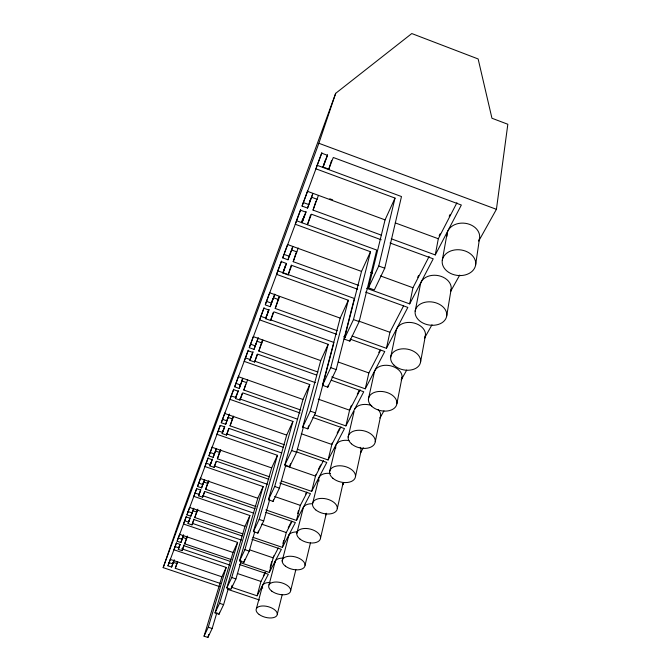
<?xml version="1.0" encoding="UTF-8"?>
<svg xmlns="http://www.w3.org/2000/svg" width="671" height="671" viewBox="0 0 671 671"><rect width="100%" height="100%" fill="white"/><g stroke="black" fill="none" stroke-linecap="round" stroke-linejoin="round"><path stroke-width="1.01" d="M478.851 240.805L496.423 209.318L507.83 124.261L491.952 118.247L478.138 58.956L411.784 33.55L335.685 93.328L179.199 521.317L163.17 567.632L219.778 586.664M475.571 265.288A16.842 12.866 7 0 0 452.673 250.367A16.842 12.866 7 0 0 448.605 272.292A16.842 12.866 7 0 0 475.571 265.288L479.505 238.515M446.668 316.133A15.945 11.617 9.2 0 0 424.726 302.336A15.945 11.617 9.2 0 0 421.413 322.181A15.945 11.617 9.2 0 0 446.668 316.133L451.113 289.444M442.281 260.298L447.054 233.751M420.566 362.055L425.406 335.559M391.268 238.792L435.269 254.93L438.306 238.742L456.934 202.734M396.871 403.741L402.021 377.513M415.164 311.218L420.356 284.739A15.559 11.625 8.8 0 1 438.842 275.731A15.559 11.625 8.8 0 1 450.543 291.407M366.609 288.287L409.679 303.888L412.95 287.742L429.138 256.448M375.265 441.744L380.65 415.844M390.665 357.224L396.184 330.929A14.796 10.568 10.4 0 1 414.116 323.053A14.796 10.568 10.4 0 1 424.5 338.184L431.99 324.764M351.998 335.978L386.446 348.324L389.901 332.279L403.573 305.859M355.487 476.536L361.057 450.996M368.421 398.993L374.183 372.959A14.116 9.646 11.6 0 1 391.05 365.921A14.116 9.646 11.6 0 1 401.216 379.912L406.693 370.098M337.312 508.501L343.015 483.355A12.414 7.498 13.6 0 1 342.445 485.234L343.963 482.508M331.759 376.943L365.276 388.828L368.865 372.933L380.675 350.111M348.14 437.089L354.078 411.365M317.115 165.301L315.949 168.832L395.026 198.088L385.062 219.878L368.463 287.817L374.343 289.956L384.751 268.215L401.484 196.544L317.115 165.301L321.837 152.619M314.489 414.871L345.892 425.909L349.918 408.79M320.553 537.974L326.358 513.24A11.935 6.945 14.1 0 1 325.838 514.976M368.463 287.817L378.746 266.026L395.026 198.088M329.562 471.973L335.634 446.601M305.062 565.242L310.438 542.948M297.396 449.276L328.085 459.97L332.195 443.07M296.465 220.725L295.282 224.265L370.501 251.742L361.51 271.411L344.248 339.115L349.834 341.111L359.17 321.627L376.733 250.065L296.465 220.725L300.658 209.469M290.677 590.539L295.852 569.629M312.485 504.038L318.658 479.044M349.834 341.111L350.337 339.107M344.248 339.115L353.474 319.572L370.501 251.742M281.224 480.855L311.671 491.382L315.831 474.716M277.308 614.066L282.248 594.506M296.741 533.604L302.973 509.021A11.935 6.945 14.1 0 1 311.94 503.745M297.689 513.516L298.461 510.514M265.884 509.926L296.481 520.428L300.34 505.364L307.083 492.346M277.794 270.824L276.603 274.364L348.324 300.256L340.163 318.104L322.457 385.297L327.775 387.175L336.188 369.595L354.338 298.478L277.794 270.824L281.443 261.019M327.775 387.175L328.295 385.154M322.457 385.297L330.769 367.674L348.324 300.256M282.172 560.964L288.857 535.156M282.919 543.418L283.699 540.457M252.866 537.312L282.399 547.377L286.274 532.548L292.036 521.417M260.499 317.324L259.643 319.866L328.169 344.332L320.73 360.604L302.73 427.083L307.804 428.861L315.437 412.925L333.722 343.485M269.021 584.852L275.311 561.065M270.153 567.473L271.705 561.644M240.772 562.776L269.297 572.438L273.701 555.898M307.804 428.861L308.601 425.859M256.406 608.572L262.688 585.196A10.702 5.586 14.9 0 1 270.069 582.512M302.73 427.083L310.27 411.113L328.169 344.332M231.453 587.184L257.077 595.806L260.96 581.463L265.657 572.397M248.228 350.153L244.169 361.359L309.784 384.558L302.973 399.455L284.798 465.087L289.646 466.764L296.599 452.254L303.409 427.041M289.646 466.764L290.468 463.753M284.798 465.087L291.667 450.543L309.784 384.558M231.126 396.049L230.002 399.371L292.933 421.422L286.676 435.102L268.425 499.786L273.063 501.38L279.421 488.119L285.829 464.894M273.063 501.38L273.625 499.375M224.76 426.32L222.462 432.384L218.142 430.883L216.976 434.313L277.433 455.315L271.671 467.93L253.403 531.6L257.865 533.118L263.695 520.948L269.658 499.752M268.425 499.786L274.699 486.483L292.933 421.422M257.865 533.118L258.427 531.113M253.403 531.6L259.165 519.396L277.433 455.315M208.169 457.639L204.965 466.538L263.133 486.592L257.807 498.259L239.589 560.881L243.875 562.323L249.243 551.109L254.72 531.96M243.875 562.323L244.739 559.32M196.771 488.236L193.844 496.355L249.906 515.546L244.957 526.358L226.832 587.905L230.958 589.289L235.924 578.922L241.166 560.813M239.589 560.881L244.898 549.633L263.133 486.592M231.243 588.291L232.116 585.297M190.203 517.618L188.517 522.063L184.651 520.746L183.527 524.026L237.618 542.42L233.022 552.476L215.022 612.933L218.998 614.259L223.594 604.655L228.308 588.593M226.832 587.905L231.738 577.513L249.906 515.546M218.998 614.259L219.585 612.262M176.448 542.755L173.932 549.775L226.186 567.431L221.891 576.808L204.051 636.175L207.884 637.45L208.773 634.464M215.022 612.933L219.568 603.304L237.618 542.42M207.884 637.45L212.162 628.517L216.918 612.497M204.051 636.175L208.278 627.226L226.186 567.431M325.15 160.704L323.112 167.02L328.798 169.134L331.6 160.319M381.489 235.202L313.047 210.098L315.873 201.241M313.047 210.098L318.448 195.378M310.589 214.846L307.427 224.693L311.461 214.208L381.187 239.748M358.784 285.443L293.202 261.682L296.07 252.816M293.202 261.682L298.226 247.985M307.553 208.085L312.803 193.726L307.553 208.085L302.067 206.072L307.612 190.807M337.228 330.686L275.211 308.459L279.581 296.649M285.36 265.741L282.961 273.03L288.119 274.892L291.315 265.045M304.399 215.433L302.017 222.713L306.001 212.204L300.524 210.199L282.743 257.89L287.976 259.786L291.675 250.015L292.841 246.458L289.142 256.238L283.934 254.343L282.743 257.89M266.832 315.177L265.666 318.708L270.589 320.47L273.156 312.627M309.323 202.676L310.237 199.874M275.211 308.459L279.052 296.666M287.976 259.786L289.755 254.368M251.977 354.087L249.889 360.369L254.603 362.038L257.161 354.246M317.962 372.044L258.821 351.067L262.344 340.323M258.821 351.067L262.898 340.046M270.22 306.672L274.758 294.242L270.22 306.672L265.23 304.877L281.35 261.623L286.567 263.51L282.961 273.03M271.705 302.193L272.938 298.469M236.603 395.043L235.437 398.515L239.966 400.101L242.197 393.349M300.751 410.04L243.833 390.036L245.745 384.231M243.833 390.036L247.641 379.719M269.44 476.779L217.387 458.788L220.222 450.291M217.387 458.788L220.751 449.662M253.185 336.85L249.276 347.679L254.049 349.373L256.146 343.074M254.049 349.373L258.293 337.748L255.223 345.85L250.459 344.164M223.98 428.165L222.16 433.567L226.513 435.085L228.727 428.408M284.521 444.789L230.069 425.817L232.921 417.211M267.452 313.315L268.685 309.591M230.069 425.817L233.642 416.129M199.723 492.472L198.591 495.81L202.617 497.186L204.479 491.617M239.966 385.942L240.579 384.114M238.582 376.028L234.682 386.815L239.262 388.425L242.885 378.444M241.342 382.193L242.566 378.519M256.012 506.538L205.67 489.268L208.153 481.812M239.262 388.425L242.944 378.385M205.67 489.268L208.84 480.646M211.063 462.512L209.922 465.9L214.099 467.343L215.978 461.698M213.168 457.328L216.414 448.471L213.168 457.328L208.941 455.869L212.212 446.794M260.776 316.486L264.072 307.637M179.409 546.144L178.301 549.381L182.059 550.648L184.005 544.86M230.933 559.446L184.693 543.795L187.301 536.045M184.693 543.795L187.276 536.825M265.523 303.997L269.18 293.94M224.86 412.85L221.279 422.755L225.682 424.29L227.83 417.874M189.197 520.268L188.081 523.565L191.965 524.881L193.944 519.002M225.682 424.29L229.423 414.007M243.028 533.957L194.8 517.526L197.433 509.658M194.8 517.526L197.87 509.163M189.44 507.897L186.949 514.85L190.874 516.192L193.768 508.291M200.629 477.869L197.526 486.475L201.602 487.876L203.707 481.627M201.602 487.876L204.655 479.522M220.616 583.535L175.274 568.287L177.521 561.61M175.274 568.287L177.723 561.686M163.17 567.632L318.868 143.275L335.685 93.328M170.4 558.993L167.951 565.821L171.617 567.054L174.124 560.084M173.017 562.927L173.646 561.082M171.617 567.054L174.208 559.941M181.598 540.256L182.864 536.515M179.677 534.091L177.119 541.229L180.902 542.512L182.965 536.456M180.902 542.512L183.644 535.03M191.21 514.959L192.174 512.107M190.874 516.192L193.701 508.366M184.986 519.857L186.312 516.293M218.478 429.985L220.147 425.515M233.718 389.096L231.176 395.898L235.68 397.484L238.322 390.505M284.286 253.395L287.456 244.881M167.951 565.821L176.398 543.158L180.18 544.441L178.301 549.381M177.119 541.229L186.177 516.922L190.094 518.255L188.081 523.565M186.949 514.85L196.695 488.706L200.755 490.098L198.591 495.81M197.526 486.475L208.044 458.276L212.254 459.736L209.922 465.9M208.941 455.869L220.306 425.372L224.693 426.899L222.16 433.567M221.279 422.755L233.625 389.658L238.188 391.26L235.437 398.515M234.682 386.815L248.119 350.774L252.883 352.46L249.889 360.369M249.276 347.679L263.963 308.274L268.937 310.052L265.666 318.708M302.067 206.072L321.77 153.206L327.532 155.345L323.112 167.02M301.682 221.606L302.789 218.687M180.029 544.491L178.771 547.813L175.039 546.546M183.602 535.055L182.009 539.266L178.226 537.983M200.805 489.612L198.993 494.393L194.984 493.026M204.571 479.656L202.734 484.521L198.675 483.128M212.397 458.981L210.275 464.592L206.114 463.158M229.054 414.988L226.832 420.843L222.453 419.316M253.051 351.587L250.048 359.522L245.351 357.861M269.021 309.398L265.733 318.088L260.826 316.335M282.919 272.678L286.291 263.77M301.841 222.688L306.068 211.516M322.768 167.398L327.565 154.741M182.059 550.648L183.955 545.716L230.614 561.51M191.965 524.881L194.003 519.589L242.105 535.97M202.617 497.186L204.814 491.491L255.014 508.71M214.099 467.343L216.465 461.195L268.912 479.312M226.513 435.085L229.071 428.417L283.363 447.322M239.966 400.101L242.751 392.862L300.038 412.984M254.603 362.038L257.639 354.145L316.586 375.047M270.589 320.47L273.911 311.83L336.699 334.317M288.119 274.892L291.776 265.397L357.668 289.26M328.798 169.134L333.286 157.484L461.346 205.032L435.269 254.93M263.359 575.911L265.238 572.279M288.236 527.775L291.591 521.275M305.674 494.032L306.63 492.17M318.356 469.482L320.713 464.919M337.161 433.089L339.56 428.442M350.564 407.154L351.52 405.301M357.274 394.171L359.195 390.455M378.788 352.535L379.736 350.715M417.664 277.299L418.62 275.462M439.186 235.655L440.142 233.81M449.201 216.272L450.157 214.426M278.289 547.989L273.181 557.853L249.587 549.834M323.497 460.608L315.487 476.083L285.88 465.817M340.985 426.823L331.86 444.462L301.262 433.76M360.142 389.792L349.591 410.191L318.197 399.119M257.077 595.806L268.341 574.267L239.547 564.529M269.297 572.438L281.367 549.339L251.919 539.316M282.399 547.377L295.374 522.55L265.842 512.418M296.481 520.428L310.472 493.663L279.799 483.07M311.671 491.382L326.794 462.445L296.196 451.793M328.085 459.97L344.491 428.593L312.879 417.496M345.892 425.909L363.741 391.763L331.323 380.264M365.276 388.828L384.768 351.529L350.438 339.232M386.446 348.324L407.834 307.419L365.536 292.103M409.679 303.888L433.231 258.821L390.027 242.994M360.906 452.153L363.346 447.775M379.937 418.041L383.963 410.828M450.602 291.424L459.719 275.085M208.278 627.226L212.162 628.517M219.568 603.304L223.594 604.655M237.366 573.504L260.96 581.463M231.738 577.513L235.924 578.922M170.333 559.429L221.891 576.808M173.395 562.357L177.077 563.598M169.05 562.617L172.699 563.85M227.721 589.339L259.509 600.025M179.669 534.384L233.022 552.476M182.814 537.479L186.622 538.771M181.724 548.803L229.885 565.083M189.692 507.494L244.957 526.358M192.921 510.782L196.871 512.124M188.081 511.554L191.99 512.887M192.443 523.397L241.459 540.071M244.898 549.633L249.243 551.109M202.91 495.743L253.881 513.198M259.165 519.396L263.695 520.948M261.64 524.126L286.274 532.548M214.208 465.951L267.268 484.252M274.598 496.506L300.34 505.364M200.486 478.549L257.807 498.259M203.808 482.046L207.901 483.455M212.128 447.305L271.671 467.93M215.55 451.029L219.803 452.506M210.098 452.472L214.309 453.932M274.699 486.483L279.421 488.119M291.667 450.543L296.599 452.254M226.412 433.76L281.719 452.992M224.743 413.47L286.676 435.102M228.266 417.463L232.694 419.006M238.448 376.716L302.973 399.455M242.072 381.002L246.685 382.629M235.856 383.334L240.428 384.944M310.27 411.113L315.437 412.925M239.597 398.851L297.396 419.123M254.921 361.25L315.404 382.646M338.268 362.038L368.865 372.933M253.386 336.649L320.73 360.604M257.119 341.262L261.933 342.982M330.769 367.674L336.188 369.595M343.569 336.775L345.531 337.479M270.606 319.824L333.982 342.478M358.557 321.006L389.901 332.279M353.474 319.572L359.17 321.627M269.734 292.791L340.163 318.104M273.583 297.79L278.624 299.593M266.421 301.346L271.394 303.124M370.618 272.351L372.59 273.063M380.465 275.932L412.95 287.742M287.708 244.588L361.51 271.411M291.675 250.015L296.951 251.927M378.746 266.026L384.751 268.215M303.242 202.525L308.71 204.538M329.755 198.784L332.69 199.866M395.278 222.906L438.306 238.742M307.553 191.352L385.062 219.878M311.654 197.274L317.19 199.312M318.868 143.275L496.423 209.318M446.978 236.259A16.406 12.833 6.3 0 1 465.456 223.326A16.406 12.833 6.3 0 1 478.742 240.939M262.722 588.165A10.702 5.586 14.9 0 1 262.353 586.613M274.934 562.583A11.08 5.997 14.7 0 1 283.028 558.129M288.438 536.783A11.491 6.442 14.4 0 1 296.951 531.944M318.968 481.073A12.414 7.498 13.6 0 1 330.526 473.458M335.735 448.052A12.934 8.127 13.1 0 1 349.012 440.57M360.193 447.331A12.934 8.127 13.1 0 1 360.411 453.026M354.733 409.151A13.495 8.84 12.5 0 1 371.684 405.578M378.167 409.612A13.495 8.84 12.5 0 1 380.272 417.337M332.824 478.222A13.202 8.06 13.2 0 0 354.85 478.54A13.202 8.06 13.2 0 0 339.912 465.775A13.202 8.06 13.2 0 0 332.824 478.222M315.722 509.859A12.657 7.423 13.7 0 0 336.741 510.354A12.657 7.423 13.7 0 0 322.248 498.394A12.657 7.423 13.7 0 0 315.722 509.859M299.945 539.048A12.162 6.861 14.1 0 0 320.042 539.694A12.162 6.861 14.1 0 0 305.968 528.463A12.162 6.861 14.1 0 0 299.945 539.048M285.334 566.064A11.701 6.358 14.4 0 0 304.6 566.836A11.701 6.358 14.4 0 0 290.92 556.251A11.701 6.358 14.4 0 0 285.334 566.064M351.428 443.816A13.789 8.782 12.6 0 0 374.552 443.925A13.789 8.782 12.6 0 0 359.153 430.254A13.789 8.782 12.6 0 0 351.428 443.816M371.726 406.265A14.435 9.604 11.8 0 0 396.066 406.123A14.435 9.604 11.8 0 0 380.18 391.419A14.435 9.604 11.8 0 0 371.726 406.265M393.969 365.116A15.148 10.543 10.7 0 0 419.652 364.672A15.148 10.543 10.7 0 0 403.263 348.803A15.148 10.543 10.7 0 0 393.969 365.116M271.772 591.143A11.281 5.905 14.7 0 0 290.266 592.023A11.281 5.905 14.7 0 0 276.964 582.025A11.281 5.905 14.7 0 0 271.772 591.143M259.157 614.477A10.887 5.502 14.9 0 0 276.93 615.458A10.887 5.502 14.9 0 0 263.988 605.988A10.887 5.502 14.9 0 0 259.157 614.477"/></g></svg>
